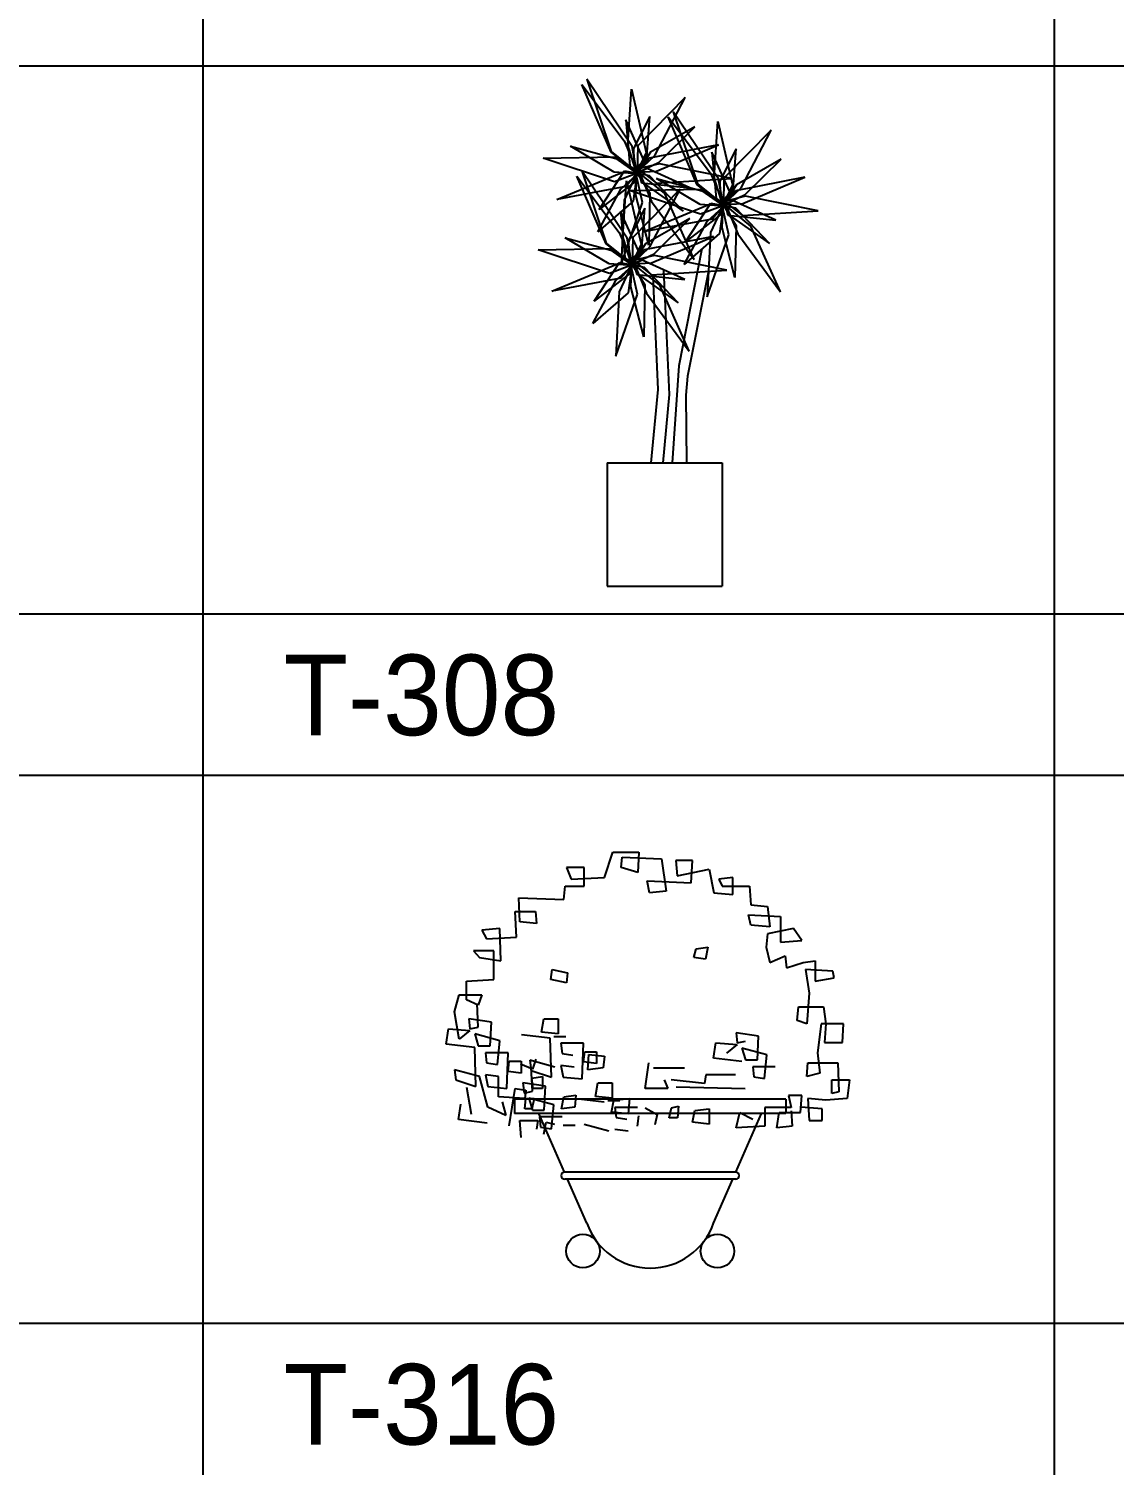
# Model space of a CAD drawing. Header units: millimetres. Extents: x 0 to 25200, y 0 to 17820.
# Drawn here: x 21807 to 23423, y 8963 to 11102 of the extents above; entities that cross this region are included whole.
import ezdxf
from ezdxf.enums import TextEntityAlignment as Align

# ---------------------------------------------------------------- set-up
doc = ezdxf.new("R2010")
doc.units = ezdxf.units.MM
doc.header["$LTSCALE"] = 100
doc.header["$MEASUREMENT"] = 0
for name, color, linetype in [('CO-TREE', 251, 'Continuous'), ('TB-FORM', 7, 'Continuous'), ('TB-TEXT', 4, 'Continuous')]:
    doc.layers.add(name, color=color, linetype=linetype)
doc.styles.add('DH-TEXT', font='')
doc.styles.get('DH-TEXT').set_extended_font_data('HY울릉도L')

# ---------------------------------------------------------------- blocks, each defined once
blk = doc.blocks.new('T-308')
at = {"layer": 'CO-TREE'}
for p, q in [((-48.4, 654.7), (-115.8, 754.7)), ((-115.8, 754.7), (-79.7, 647.1)), ((-79.9, 646), (-123.4, 747.1)), ((-123.4, 747.1), (-60.5, 663.2)), ((-54.8, 657), (-49.4, 740.2)), ((-49.4, 740.2), (-27.7, 645.6)), ((30.1, 727.4), (-40.2, 655.8)), ((-14.7, 641.5), (30.1, 727.4)), ((79.9, 606.5), (12.5, 706.5)), ((12.5, 706.5), (48.6, 598.9)), ((-29.2, 630.1), (-58.2, 694.4)), ((-58.2, 694.4), (-52, 626.1)), ((-22.3, 699.3), (-46.4, 651.5)), ((-26.7, 639.7), (-22.3, 699.3)), ((48.4, 597.8), (4.9, 698.9)), ((4.9, 698.9), (67.8, 615)), ((73.5, 608.7), (78.9, 692)), ((78.9, 692), (100.6, 597.4)), ((-60.5, 663.2), (-40.6, 616.5)), ((44.9, 684.1), (-21.4, 646)), ((-8.5, 631.3), (44.9, 684.1)), ((158.4, 679.2), (88.1, 607.6)), ((113.6, 593.3), (158.4, 679.2)), ((-75.5, 616.6), (-140.5, 655)), ((-140.5, 655), (-73, 636.8)), ((-40.6, 616.5), (-79.9, 646)), ((-79.7, 647.1), (-41.5, 616.5)), ((-42, 615.6), (-54.8, 657)), ((-41.5, 616.5), (-48.4, 654.7)), ((-46.4, 651.5), (-45.4, 618)), ((-27.7, 645.6), (-42, 615.6)), ((-40.2, 655.8), (-41, 616.5)), ((-21.4, 646), (-40.8, 615.9)), ((80.1, 657.4), (-23.2, 637.1)), ((-12.3, 618.1), (80.1, 657.4)), ((99.1, 581.9), (70, 646.2)), ((70, 646.2), (76.3, 577.9)), ((106, 651.1), (81.8, 603.3)), ((101.6, 591.5), (106, 651.1)), ((-180.9, 637.3), (-73.5, 639.2)), ((-75, 602.3), (-180.9, 637.3)), ((-73.5, 639.2), (-40.5, 615.1)), ((-73, 636.8), (-40.5, 614.1)), ((-52, 626.1), (-40.6, 616.1)), ((-45.4, 618), (-26.7, 639.7)), ((-41, 616.5), (-14.7, 641.5)), ((-23.2, 637.1), (-40.8, 616.3)), ((-40.8, 615.9), (-8.5, 631.3)), ((-40.6, 616.1), (-29.2, 630.1)), ((-8, 629), (-39.5, 621.2)), ((-39.5, 621.2), (-12.5, 600)), ((-26.3, 621.9), (-38.6, 615.4)), ((37.1, 593.3), (-26.3, 621.9)), ((100, 607.1), (-8, 629)), ((173.1, 635.9), (106.9, 597.8)), ((119.8, 583), (173.1, 635.9)), ((-160.7, 575.7), (-59.2, 618)), ((-130.9, 610.7), (-67.9, 526.8)), ((-87.3, 509.6), (-130.9, 610.7)), ((-55.9, 518.3), (-123.3, 618.3)), ((-123.3, 618.3), (-87.1, 510.7)), ((-97.7, 560.9), (-59.7, 618.5)), ((-44.5, 602.3), (-97.7, 560.9)), ((-40.5, 614.1), (-75.5, 616.6)), ((-40.5, 615.1), (-75, 602.3)), ((-65.2, 591.4), (-41.5, 613.1)), ((-62.3, 520.5), (-56.9, 603.8)), ((-42.5, 613.1), (-60.2, 574.7)), ((-59.7, 618.5), (-41.5, 615.1)), ((-59.2, 618), (-41, 614.6)), ((-41, 614.6), (-57.8, 594.9)), ((-56.9, 603.8), (-35.2, 509.2)), ((-41.5, 613.1), (-46.9, 573.2)), ((-41.5, 615.1), (-44.5, 602.3)), ((-43, 582.1), (-41.5, 616.1)), ((-33.1, 571.2), (-42.5, 613.1)), ((-41.5, 616.1), (-22.3, 585)), ((-40.8, 616.3), (-12.3, 618.1)), ((-38.6, 615.4), (-34.4, 600.5)), ((-22.5, 611), (-37.3, 614.1)), ((-37.3, 614.1), (-31, 599.8)), ((-37.1, 614.6), (-19.8, 572.7)), ((-0.1, 584.5), (-37.1, 614.6)), ((-34.4, 600.5), (37.1, 593.3)), ((-31, 599.8), (27.5, 558.3)), ((27.5, 558.3), (-22.5, 611)), ((-12.5, 600), (100, 607.1)), ((52.8, 568.3), (-12.3, 606.8)), ((-12.3, 606.8), (55.2, 588.5)), ((48.6, 598.9), (86.8, 568.3)), ((67.8, 615), (87.7, 568.3)), ((86.3, 567.3), (73.5, 608.7)), ((86.8, 568.3), (79.9, 606.5)), ((81.8, 603.3), (82.8, 569.8)), ((88.1, 607.6), (87.2, 568.3)), ((208.4, 609.1), (105.1, 588.9)), ((116, 569.9), (208.4, 609.1)), ((-57.8, 594.9), (-160.7, 575.7)), ((-99.6, 527.4), (-65.2, 591.4)), ((-52.7, 589.1), (54.8, 591)), ((53.3, 554.1), (-52.7, 589.1)), ((22.7, 591), (-47.6, 519.4)), ((-23.7, 507.7), (-43, 582.1)), ((-22.3, 585), (-23.7, 507.7)), ((-22.2, 505.1), (22.7, 591)), ((43.8, 486.5), (-0.1, 584.5)), ((87.7, 568.3), (48.4, 597.8)), ((54.8, 591), (87.8, 566.9)), ((55.2, 588.5), (87.8, 565.9)), ((76.3, 577.9), (87.7, 567.9)), ((82.8, 569.8), (101.6, 591.5)), ((100.6, 597.4), (86.3, 567.3)), ((87.2, 568.3), (113.6, 593.3)), ((106.9, 597.8), (87.5, 567.7)), ((105.1, 588.9), (87.5, 568.1)), ((87.5, 567.7), (119.8, 583)), ((87.7, 567.9), (99.1, 581.9)), ((120.3, 580.8), (88.8, 573)), ((228.3, 558.9), (120.3, 580.8)), ((-46.9, 573.2), (-99.6, 527.4)), ((-65.7, 558), (-59.4, 489.7)), ((-36.7, 493.7), (-65.7, 558)), ((-60.2, 574.7), (-65.1, 479.1)), ((-65.1, 479.1), (-33.1, 571.2)), ((-29.7, 562.9), (-53.9, 515.1)), ((-34.2, 503.3), (-29.7, 562.9)), ((-32.4, 527.5), (69, 569.8)), ((-19.8, 572.7), (43.8, 486.5)), ((30.6, 512.7), (68.6, 570.3)), ((87.8, 565.9), (52.8, 568.3)), ((87.8, 566.9), (53.3, 554.1)), ((63.1, 543.2), (86.8, 564.9)), ((85.8, 564.9), (68.1, 526.5)), ((68.6, 570.3), (86.8, 566.9)), ((69, 569.8), (87.3, 566.4)), ((87.3, 566.4), (70.5, 546.7)), ((86.8, 564.9), (81.4, 525)), ((86.8, 566.9), (83.8, 554)), ((85.3, 533.8), (86.8, 567.8)), ((95.2, 523), (85.8, 564.9)), ((86.8, 567.8), (106, 536.8)), ((87.5, 568.1), (116, 569.9)), ((88.8, 573), (115.8, 551.8)), ((102, 573.7), (89.7, 567.2)), ((89.7, 567.2), (93.9, 552.3)), ((105.8, 562.7), (91, 565.9)), ((91, 565.9), (97.3, 551.6)), ((91.2, 566.4), (108.5, 524.5)), ((128.2, 536.3), (91.2, 566.4)), ((165.3, 545.1), (102, 573.7)), ((155.8, 510.1), (105.8, 562.7)), ((115.8, 551.8), (228.3, 558.9)), ((70.5, 546.7), (-32.4, 527.5)), ((37.4, 547.7), (-28.9, 509.6)), ((-15.9, 494.8), (37.4, 547.7)), ((28.7, 479.2), (63.1, 543.2)), ((83.8, 554), (30.6, 512.7)), ((93.9, 552.3), (165.3, 545.1)), ((97.3, 551.6), (155.8, 510.1)), ((106, 536.8), (104.5, 459.4)), ((172, 438.2), (128.2, 536.3)), ((-148, 518.6), (-80.5, 500.3)), ((-82.9, 480.1), (-148, 518.6)), ((-67.9, 526.8), (-48, 480.1)), ((-49.4, 479.1), (-62.3, 520.5)), ((-48.9, 480.1), (-55.9, 518.3)), ((-53.9, 515.1), (-52.9, 481.6)), ((-47.6, 519.4), (-48.5, 480.1)), ((72.7, 520.9), (-30.6, 500.6)), ((-19.7, 481.7), (72.7, 520.9)), ((81.4, 525), (28.7, 479.2)), ((68.1, 526.5), (63.2, 430.9)), ((63.2, 430.9), (95.2, 523)), ((104.5, 459.4), (85.3, 533.8)), ((108.5, 524.5), (172, 438.2)), ((-188.4, 500.8), (-81, 502.8)), ((-82.4, 465.8), (-188.4, 500.8)), ((-48, 480.1), (-87.3, 509.6)), ((-87.1, 510.7), (-48.9, 480.1)), ((-81, 502.8), (-48, 478.6)), ((-80.5, 500.3), (-48, 477.7)), ((-52.9, 481.6), (-34.2, 503.3)), ((-35.2, 509.2), (-49.4, 479.1)), ((-48.5, 480.1), (-22.2, 505.1)), ((-28.9, 509.6), (-48.3, 479.4)), ((-30.6, 500.6), (-48.3, 479.9)), ((-48.3, 479.4), (-15.9, 494.8)), ((-48, 479.7), (-36.7, 493.7)), ((-15.5, 492.6), (-46.9, 484.8)), ((92.5, 470.7), (-15.5, 492.6)), ((55, 502.1), (21, 328)), ((-168.2, 439.3), (-66.7, 481.6)), ((-105.1, 424.5), (-67.2, 482.1)), ((-48, 477.7), (-82.9, 480.1)), ((-48, 478.6), (-82.4, 465.8)), ((-72.6, 455), (-48.9, 476.7)), ((-49.9, 476.7), (-67.7, 438.3)), ((-67.2, 482.1), (-48.9, 478.6)), ((-66.7, 481.6), (-48.5, 478.2)), ((-48.5, 478.2), (-65.2, 458.5)), ((-59.4, 489.7), (-48, 479.7)), ((-48.9, 476.7), (-54.4, 436.8)), ((-48.9, 478.6), (-51.9, 465.8)), ((-50.4, 445.6), (-48.9, 479.6)), ((-40.6, 434.8), (-49.9, 476.7)), ((-48.9, 479.6), (-29.7, 448.6)), ((-48.3, 479.9), (-19.7, 481.7)), ((-46.9, 484.8), (-19.9, 463.6)), ((-33.8, 485.5), (-46, 479)), ((-46, 479), (-41.8, 464)), ((-44.7, 477.7), (-38.4, 463.4)), ((-30, 474.5), (-44.7, 477.7)), ((-44.5, 478.2), (-27.3, 436.3)), ((-7.6, 448.1), (-44.5, 478.2)), ((29.6, 456.9), (-33.8, 485.5)), ((20, 421.9), (-30, 474.5)), ((-19.9, 463.6), (92.5, 470.7)), ((-2.1, 471.2), (6.5, 285.5)), ((-65.2, 458.5), (-168.2, 439.3)), ((-107.1, 391), (-72.6, 455)), ((-51.9, 465.8), (-105.1, 424.5)), ((-41.8, 464), (29.6, 456.9)), ((-38.4, 463.4), (20, 421.9)), ((-17.7, 461.6), (-10.5, 293)), ((65.1, 469), (34, 313)), ((-54.4, 436.8), (-107.1, 391)), ((-67.7, 438.3), (-72.6, 342.7)), ((-72.6, 342.7), (-40.6, 434.8)), ((-31.2, 371.2), (-50.4, 445.6)), ((-29.7, 448.6), (-31.2, 371.2)), ((-27.3, 436.3), (36.3, 350)), ((36.3, 350), (-7.6, 448.1)), ((21, 328), (11, 183.5)), ((34, 313), (31.5, 284.5)), ((-10.5, 293), (-20.9, 183.5)), ((6.5, 285.5), (-2.7, 183.5)), ((31.5, 284.5), (32.4, 183.5)), ((-85.5, 183.5), (-85.5, 0)), ((-85.5, 183.5), (85.5, 183.5)), ((85.5, 183.5), (85.5, 0)), ((-85.5, 0), (85.5, 0))]:
    blk.add_line(p, q, dxfattribs=at)
blk = doc.blocks.new('T-316')
at = {"layer": 'CO-TREE'}
for p, q in [((-68.1, 581.2), (-55.7, 619.2)), ((-55.7, 619.2), (-16.7, 619.2)), ((-43.3, 596.4), (-41.5, 611.6)), ((-41.5, 611.6), (16.9, 609.1)), ((-16.7, 619.2), (-18.5, 588.8)), ((16.9, 609.1), (24, 561)), ((38.2, 606.5), (39.9, 583.8)), ((62.9, 606.5), (38.2, 606.5)), ((61.2, 573.7), (62.9, 606.5)), ((-124.7, 596.4), (-117.7, 578.7)), ((-98.2, 596.4), (-124.7, 596.4)), ((-117.7, 578.7), (-68.1, 581.2)), ((-98.2, 568.6), (-98.2, 596.4)), ((-18.5, 588.8), (-43.3, 596.4)), ((39.9, 583.8), (87.7, 593.9)), ((87.7, 593.9), (94.8, 558.5)), ((123.1, 581.2), (101.9, 578.7)), ((101.9, 578.7), (107.2, 568.6)), ((123.1, 555.9), (123.1, 581.2)), ((-128.3, 548.4), (-126.5, 568.6)), ((-126.5, 568.6), (-98.2, 568.6)), ((-0.8, 558.5), (-4.3, 576.2)), ((-4.3, 576.2), (61.2, 573.7)), ((24, 561), (-0.8, 558.5)), ((94.8, 558.5), (123.1, 555.9)), ((107.2, 568.6), (147.9, 568.6)), ((147.9, 568.6), (149.7, 540.8)), ((-193.8, 515.5), (-195.6, 550.9)), ((-195.6, 550.9), (-128.3, 548.4)), ((149.7, 540.8), (174.5, 538.2)), ((174.5, 538.2), (178, 507.9)), ((-200.9, 530.6), (-170.8, 530.6)), ((-199.1, 492.7), (-200.9, 530.6)), ((-169, 512.9), (-193.8, 515.5)), ((-170.8, 530.6), (-169, 512.9)), ((146.2, 525.6), (194, 523.1)), ((149.7, 510.4), (146.2, 525.6)), ((194, 523.1), (194, 485.1)), ((-223.9, 505.3), (-250.5, 502.8)), ((-250.5, 502.8), (-243.4, 490.2)), ((-243.4, 490.2), (-199.1, 492.7)), ((-222.1, 457.3), (-223.9, 505.3)), ((178, 507.9), (149.7, 510.4)), ((174.5, 497.7), (172.7, 477.5)), ((213.4, 505.3), (174.5, 497.7)), ((225.8, 487.6), (213.4, 505.3)), ((-262.9, 472.4), (-254, 462.3)), ((-232.8, 472.4), (-262.9, 472.4)), ((-232.8, 429.4), (-232.8, 472.4)), ((64.7, 462.3), (68.3, 475)), ((68.3, 475), (86, 477.5)), ((86, 477.5), (82.4, 459.8)), ((172.7, 477.5), (178, 454.7)), ((194, 485.1), (225.8, 487.6)), ((-254, 462.3), (-222.1, 457.3)), ((82.4, 459.8), (64.7, 462.3)), ((178, 454.7), (201, 464.9)), ((201, 464.9), (202.8, 447.1)), ((202.8, 447.1), (227.6, 454.7)), ((227.6, 454.7), (245.3, 457.3)), ((245.3, 457.3), (245.3, 426.9)), ((-273.5, 426.9), (-232.8, 429.4)), ((-147.8, 429.4), (-146, 444.6)), ((-124.7, 424.4), (-147.8, 429.4)), ((-146, 444.6), (-123, 439.6)), ((-123, 439.6), (-124.7, 424.4)), ((231.2, 444.6), (236.5, 409.2)), ((271.9, 442.1), (231.2, 444.6)), ((245.3, 426.9), (273.6, 432)), ((273.6, 432), (271.9, 442.1)), ((-291.2, 381.4), (-284.1, 406.7)), ((-284.1, 406.7), (-250.5, 406.7)), ((-273.5, 399.1), (-273.5, 426.9)), ((-250.5, 406.7), (-255.8, 391.5)), ((236.5, 409.2), (232.9, 363.6)), ((-255.8, 391.5), (-273.5, 399.1)), ((-255.8, 358.6), (-257.5, 394)), ((218.8, 368.7), (220.5, 389)), ((220.5, 389), (257.7, 389)), ((257.7, 389), (261.3, 363.6)), ((-284.1, 340.9), (-291.2, 381.4)), ((-269.9, 371.2), (-268.2, 356.1)), ((-236.3, 366.2), (-269.9, 371.2)), ((-238.1, 330.8), (-236.3, 366.2)), ((-161.9, 351), (-158.4, 371.2)), ((-158.4, 371.2), (-137.1, 371.2)), ((-137.1, 371.2), (-137.1, 348.5)), ((232.9, 363.6), (218.8, 368.7)), ((254.2, 363.6), (248.9, 320.6)), ((287.8, 363.6), (254.2, 363.6)), ((261.3, 363.6), (259.5, 335.8)), ((286, 335.8), (287.8, 363.6)), ((-303.6, 333.3), (-300, 356.1)), ((-300, 356.1), (-268.2, 353.5)), ((-268.2, 353.5), (-284.1, 340.9)), ((-268.2, 356.1), (-255.8, 358.6)), ((-223.9, 338.3), (-261.1, 348.5)), ((-261.1, 348.5), (-255.8, 330.8)), ((-148.8, 342.2), (-191.3, 347.3)), ((-137.1, 348.5), (-161.9, 351)), ((-147, 284), (-148.8, 342.2)), ((-143.5, 344.7), (-125.7, 344.7)), ((161.4, 345.2), (127.7, 350.3)), ((127.7, 350.3), (129.5, 335.1)), ((159.6, 309.8), (161.4, 345.2)), ((-261.1, 328.2), (-303.6, 333.3)), ((-259.3, 270), (-261.1, 328.2)), ((-255.8, 330.8), (-238.1, 330.8)), ((-227.4, 302.9), (-223.9, 338.3)), ((-99.2, 334.6), (-132.8, 334.6)), ((-132.8, 334.6), (-131.1, 319.4)), ((-101, 281.5), (-99.2, 334.6)), ((-99.2, 306.8), (-97.4, 322)), ((-97.4, 322), (-79.7, 322)), ((-79.7, 322), (-79.7, 304.3)), ((94.1, 312.3), (97.6, 335.1)), ((97.6, 335.1), (129.5, 332.6)), ((129.5, 332.6), (113.6, 319.9)), ((129.5, 335.1), (141.9, 337.6)), ((173.8, 317.4), (136.6, 327.5)), ((136.6, 327.5), (141.9, 309.8)), ((259.5, 335.8), (286, 335.8)), ((-211.5, 320.6), (-245.1, 320.6)), ((-245.1, 320.6), (-243.4, 305.5)), ((-243.4, 305.5), (-227.4, 302.9)), ((-213.3, 267.5), (-211.5, 320.6)), ((-211.5, 292.8), (-209.7, 308)), ((-209.7, 308), (-192, 308)), ((-175.4, 296), (-193.2, 303.5)), ((-192, 308), (-192, 290.3)), ((-141.7, 299.2), (-178.9, 309.3)), ((-178.9, 309.3), (-177.1, 294.1)), ((-170.1, 311.1), (-175.4, 296)), ((-113.4, 299.2), (-132.8, 301.7)), ((-132.8, 301.7), (-129.3, 284)), ((-131.1, 319.4), (-115.1, 316.9)), ((-79.7, 304.3), (-99.2, 306.8)), ((-92.9, 295.3), (-91.1, 318.1)), ((-91.1, 318.1), (-68.1, 315.6)), ((-68.1, 315.6), (-69.9, 297.9)), ((-7.5, 267.4), (-2.2, 305.3)), ((136.6, 307.3), (94.1, 312.3)), ((141.9, 309.8), (159.6, 309.8)), ((186.2, 299.7), (152.5, 299.7)), ((152.5, 299.7), (154.3, 284.5)), ((170.2, 282), (173.8, 317.4)), ((232.9, 285.2), (234.7, 305.5)), ((234.7, 305.5), (279, 305.5)), ((248.9, 320.6), (252.4, 290.3)), ((279, 305.5), (280.7, 262.4)), ((-291.2, 295.3), (-289.4, 280.2)), ((-254, 285.2), (-291.2, 295.3)), ((-289.4, 280.2), (-259.3, 270)), ((-241.6, 239.7), (-254, 285.2)), ((-225.7, 285.2), (-245.1, 287.7)), ((-245.1, 287.7), (-241.6, 270)), ((-225.7, 254.8), (-225.7, 285.2)), ((-192, 290.3), (-211.5, 292.8)), ((-175.4, 263.1), (-177.2, 298.5)), ((-177.1, 294.1), (-147, 284)), ((-176.1, 282.7), (-160.2, 285.2)), ((-174.3, 267.5), (-176.1, 282.7)), ((-160.2, 285.2), (-160.2, 267.5)), ((-129.3, 284), (-101, 281.5)), ((-69.9, 297.9), (-92.9, 295.3)), ((50.9, 297.7), (4.9, 297.7)), ((20.8, 280), (26.1, 267.4)), ((81, 274.9), (31.4, 280)), ((82.8, 287.6), (81, 274.9)), ((127.1, 287.6), (82.8, 287.6)), ((154.3, 284.5), (170.2, 282)), ((252.4, 290.3), (232.9, 285.2)), ((270.1, 280.2), (296.7, 280.2)), ((270.1, 259.9), (270.1, 280.2)), ((296.7, 280.2), (293.1, 252.3)), ((-265.7, 228.5), (-272.8, 269)), ((-241.6, 270), (-213.3, 267.5)), ((-209.7, 211.8), (-200.9, 267.5)), ((-200.9, 267.5), (-184.9, 265)), ((-156, 270.7), (-189.6, 275.7)), ((-189.6, 275.7), (-187.8, 260.5)), ((-187.8, 260.5), (-175.4, 263.1)), ((-184.9, 265), (-186.7, 252.3)), ((-160.2, 267.5), (-174.3, 267.5)), ((-157.7, 235.2), (-156, 270.7)), ((-128.3, 254.8), (-110.6, 257.4)), ((-110.6, 257.4), (-112.4, 239.7)), ((-81.6, 255.5), (-78.1, 275.7)), ((-78.1, 275.7), (-56.8, 275.7)), ((-56.8, 275.7), (-56.8, 252.9)), ((26.1, 267.4), (-7.5, 267.4)), ((38.5, 269.9), (141.2, 267.4)), ((225.5, 256.9), (206, 256.9)), ((206, 256.9), (209.6, 239.2)), ((223.7, 231.6), (225.5, 256.9)), ((280.7, 262.4), (270.1, 259.9)), ((-285.2, 220.9), (-281.6, 243.7)), ((-215, 227), (-241.6, 239.7)), ((-186.7, 252.3), (-225.7, 254.8)), ((-220.4, 247.3), (-215, 227)), ((202.1, 251.5), (-202.1, 251.5)), ((-202.1, 251.5), (-202.1, 230)), ((-186.7, 237.1), (-184.9, 252.3)), ((-176.1, 237.1), (-186.7, 237.1)), ((-184.9, 252.3), (-172.6, 252.3)), ((-143.6, 242.8), (-180.8, 252.9)), ((-180.8, 252.9), (-175.4, 235.2)), ((-172.6, 252.3), (-176.1, 237.1)), ((-147.1, 207.4), (-143.6, 242.8)), ((-131.8, 237.1), (-128.3, 254.8)), ((-112.4, 239.7), (-131.8, 237.1)), ((-68.4, 246.7), (-110.9, 251.7)), ((-56.8, 252.9), (-81.6, 255.5)), ((-63.1, 249.2), (-45.4, 249.2)), ((-57.5, 232.1), (-53.9, 249.8)), ((-53.9, 249.8), (-30.9, 252.3)), ((-52.5, 239.1), (-50.7, 223.9)), ((-18.9, 239.1), (-52.5, 239.1)), ((-30.9, 252.3), (-32.7, 229.5)), ((-7.3, 238.6), (10.5, 228.5)), ((28.2, 223.4), (31.7, 238.6)), ((31.7, 238.6), (42.3, 241.1)), ((42.3, 241.1), (40.6, 223.4)), ((66.5, 234.6), (87.7, 237.1)), ((87.7, 237.1), (87.7, 214.4)), ((170.6, 239.2), (170.6, 211.4)), ((209.6, 239.2), (170.6, 239.2)), ((202.1, 251.5), (202.1, 230)), ((255.9, 237.1), (224.1, 239.7)), ((234.7, 252.3), (236.5, 219.4)), ((261.3, 249.8), (234.7, 252.3)), ((255.9, 219.4), (255.9, 237.1)), ((293.1, 252.3), (261.3, 249.8)), ((-242.7, 215.9), (-285.2, 220.9)), ((202.1, 230), (-202.1, 230)), ((-193.8, 219.4), (-167.2, 219.4)), ((-192, 194.1), (-193.8, 219.4)), ((-175.4, 235.2), (-157.7, 235.2)), ((-167.2, 219.4), (-169, 206.8)), ((-127.6, 142.8), (-165.7, 230)), ((-164.8, 225.1), (-163.1, 209.9)), ((-131.2, 225.1), (-164.8, 225.1)), ((-158.4, 199.2), (-154.8, 216.9)), ((-154.8, 216.9), (-142.5, 214.4)), ((-32.7, 229.5), (-57.5, 232.1)), ((-50.7, 223.9), (-34.8, 221.4)), ((-18.9, 211.3), (-17.1, 226.4)), ((10.5, 228.5), (6.9, 213.3)), ((40.6, 223.4), (28.2, 223.4)), ((62.9, 216.9), (66.5, 234.6)), ((87.7, 214.4), (62.9, 216.9)), ((127.6, 142.8), (165.7, 230)), ((128.1, 208.9), (133.4, 231.6)), ((133.4, 231.6), (152.9, 221.5)), ((188.3, 208.9), (191.9, 231.6)), ((191.9, 231.6), (223.7, 231.6)), ((209.6, 234.2), (211.3, 211.4)), ((236.5, 219.4), (255.9, 219.4)), ((-163.1, 209.9), (-147.1, 207.4)), ((-129.4, 212.5), (-111.7, 212.5)), ((-61.4, 203.7), (-98.5, 213.8)), ((-33, 203.7), (-52.5, 206.2)), ((170.6, 211.4), (128.1, 208.9)), ((211.3, 211.4), (188.3, 208.9)), ((127.2, 142.8), (-127.2, 142.8)), ((127.2, 132.1), (-127.2, 132.1)), ((-94.4, 67), (-122.9, 132.1)), ((94.4, 67), (122.9, 132.1))]:
    blk.add_line(p, q, dxfattribs=at)
for centre in [(-100.1, 25.2), (100.1, 25.2)]:
    blk.add_circle(centre, 25, dxfattribs=at)
for centre, radius, start, end in [((-127.2, 137.5), 5.31, 90, 270), ((127.2, 137.5), 5.31, 270, 90), ((0, 100), 100, 199.2657, 340.7343)]:
    blk.add_arc(centre, radius, start, end, dxfattribs=at)

msp = doc.modelspace()

# ---------------------------------------------------------------- linework, layer by layer
at = {"layer": 'TB-FORM', "color": 251}
for p, q in [((22066.7, 16350), (22066.7, 510)), ((23333.3, 15270), (23333.3, 510)), ((24600, 10230), (13200, 10230)), ((24600, 9990), (13200, 9990)), ((24600, 9174), (13200, 9174))]:
    msp.add_line(p, q, dxfattribs=at)
at = {"layer": 'TB-FORM'}
msp.add_line((24600, 11046), (13200, 11046), dxfattribs=at)

# ---------------------------------------------------------------- block references
at = {"layer": 'CO-TREE'}
for name, p in [('T-308', (22754, 10271.8)), ('T-316', (22732.3, 9256.8))]:
    msp.add_blockref(name, p, dxfattribs=at)

# ---------------------------------------------------------------- texts
at = {"layer": 'TB-TEXT', "style": 'DH-TEXT'}
for s, p in [('T-308', (22186.7, 10110)), ('T-316', (22186.7, 9054))]:
    msp.add_text(s, height=120, dxfattribs=at).set_placement(p, align=Align.MIDDLE_LEFT)

doc.saveas('drawing.dxf')
